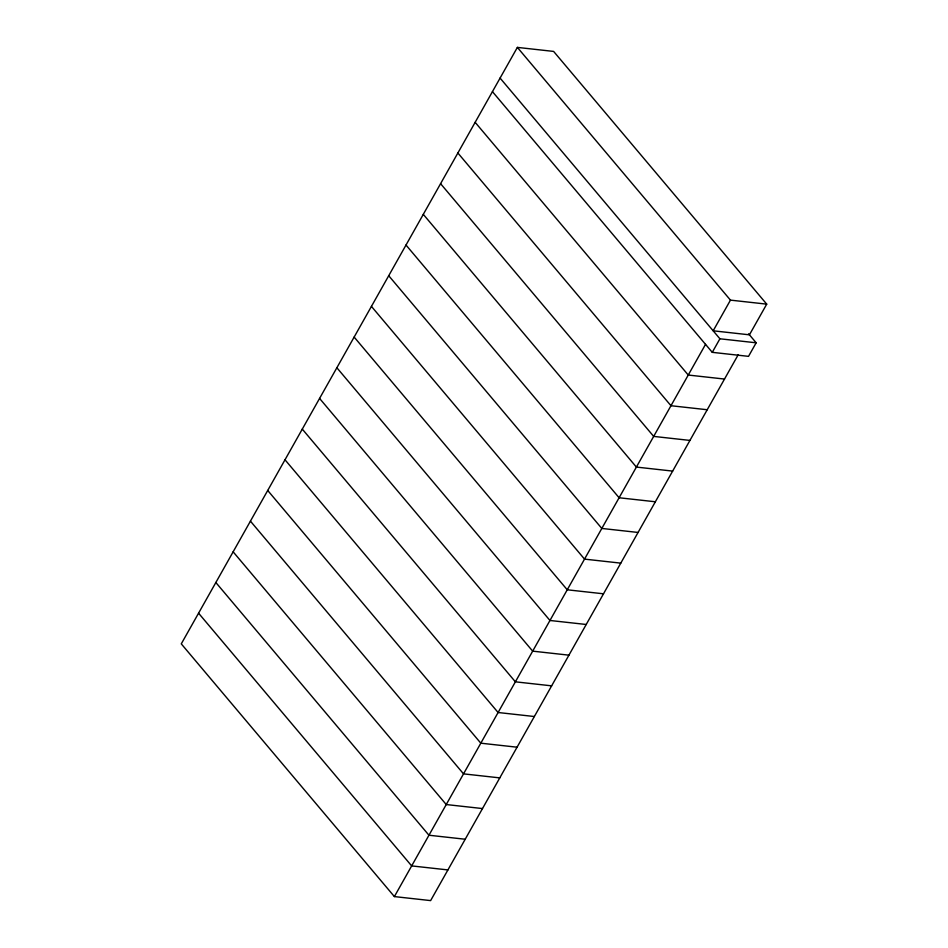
<?xml version="1.0" encoding="UTF-8"?>
<svg xmlns="http://www.w3.org/2000/svg" width="948" height="948" viewBox="0 0 948 948"><rect width="100%" height="100%" fill="white"/><g stroke="black" fill="none" stroke-linecap="round" stroke-linejoin="round"><path stroke-width="1.42" d="M766.719 304.142L730.458 300.125L713.18 330.805L749.43 334.822L766.719 304.142L553.62 51.417L517.371 47.4L181.281 643.858L394.38 896.583L430.629 900.6L738.196 354.765M394.38 896.583L705.537 344.361M712.268 352.336L719.911 338.791L756.16 342.797L748.529 356.353L712.268 352.336L492.439 91.636M724.509 379.058L688.248 375.041L475.149 122.316M707.22 409.737L670.959 405.72L457.872 152.995M689.931 440.417L653.682 436.4L440.583 183.675M672.653 471.097L636.392 467.08L423.294 214.355M655.364 501.776L619.103 497.759L406.005 245.034M638.075 532.456L601.814 528.439L388.716 275.714M620.786 563.136L584.525 559.119L371.438 306.394M603.497 593.804L567.248 589.798L354.149 337.073M586.22 624.483L549.959 620.478L336.86 367.741M568.93 655.163L532.669 651.146L319.571 398.421M551.641 685.842L515.38 681.825L302.282 429.1M534.352 716.522L498.091 712.505L285.004 459.78M517.063 747.202L480.814 743.185L267.715 490.46M499.786 777.881L463.525 773.864L250.426 521.139M482.496 808.561L446.235 804.544L233.137 551.819M465.207 839.241L428.946 835.224L215.848 582.499M447.918 869.92L411.657 865.903L198.57 613.178M517.371 47.4L730.458 300.125M748.553 333.767L756.16 342.797M500.082 78.08L719.911 338.791"/></g></svg>
